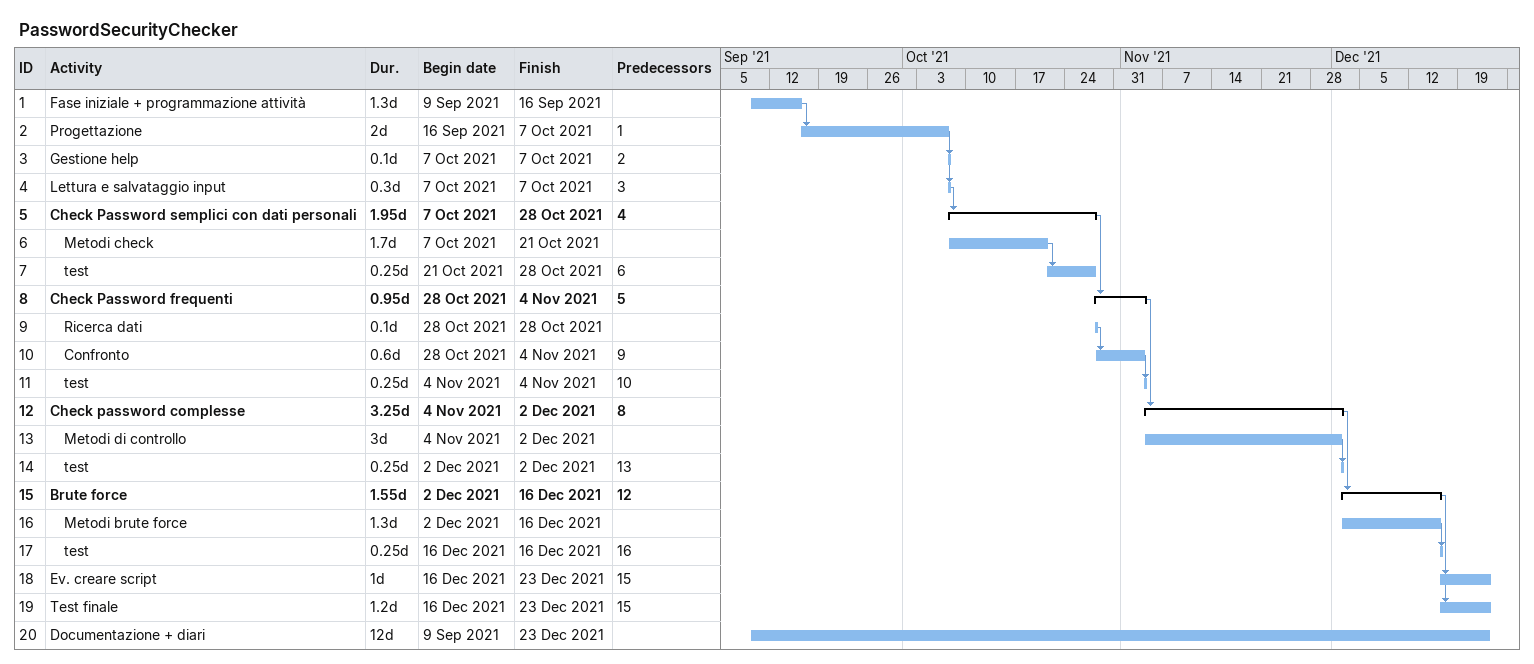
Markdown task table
PasswordSecurityChecker

| ID | Level | Task | Duration | Start | Finish | Predecessors |
|---|---|---|---|---|---|---|
| 1 | 1 | Fase iniziale + programmazione attività | 1.3d | 2021-09-09 | 2021-09-16 |  |
| 2 | 1 | Progettazione | 2d | 2021-09-16 | 2021-10-07 | 1 |
| 3 | 1 | Gestione help | 0.1d | 2021-10-07 | 2021-10-07 | 2 |
| 4 | 1 | Lettura e salvataggio input | 0.3d | 2021-10-07 | 2021-10-07 | 3 |
| 5 | 1 | **Check Password semplici con dati personali** | 1.95d | 2021-10-07 | 2021-10-28 | 4 |
| 6 | 2 | Metodi check | 1.7d | 2021-10-07 | 2021-10-21 |  |
| 7 | 2 | test | 0.25d | 2021-10-21 | 2021-10-28 | 6 |
| 8 | 1 | **Check Password frequenti** | 0.95d | 2021-10-28 | 2021-11-04 | 5 |
| 9 | 2 | Ricerca dati | 0.1d | 2021-10-28 | 2021-10-28 |  |
| 10 | 2 | Confronto | 0.6d | 2021-10-28 | 2021-11-04 | 9 |
| 11 | 2 | test | 0.25d | 2021-11-04 | 2021-11-04 | 10 |
| 12 | 1 | **Check password complesse** | 3.25d | 2021-11-04 | 2021-12-02 | 8 |
| 13 | 2 | Metodi di controllo | 3d | 2021-11-04 | 2021-12-02 |  |
| 14 | 2 | test | 0.25d | 2021-12-02 | 2021-12-02 | 13 |
| 15 | 1 | **Brute force** | 1.55d | 2021-12-02 | 2021-12-16 | 12 |
| 16 | 2 | Metodi brute force | 1.3d | 2021-12-02 | 2021-12-16 |  |
| 17 | 2 | test | 0.25d | 2021-12-16 | 2021-12-16 | 16 |
| 18 | 1 | Ev. creare script | 1d | 2021-12-16 | 2021-12-23 | 15 |
| 19 | 1 | Test finale | 1.2d | 2021-12-16 | 2021-12-23 | 15 |
| 20 | 1 | Documentazione + diari | 12d | 2021-09-09 | 2021-12-23 |  |
